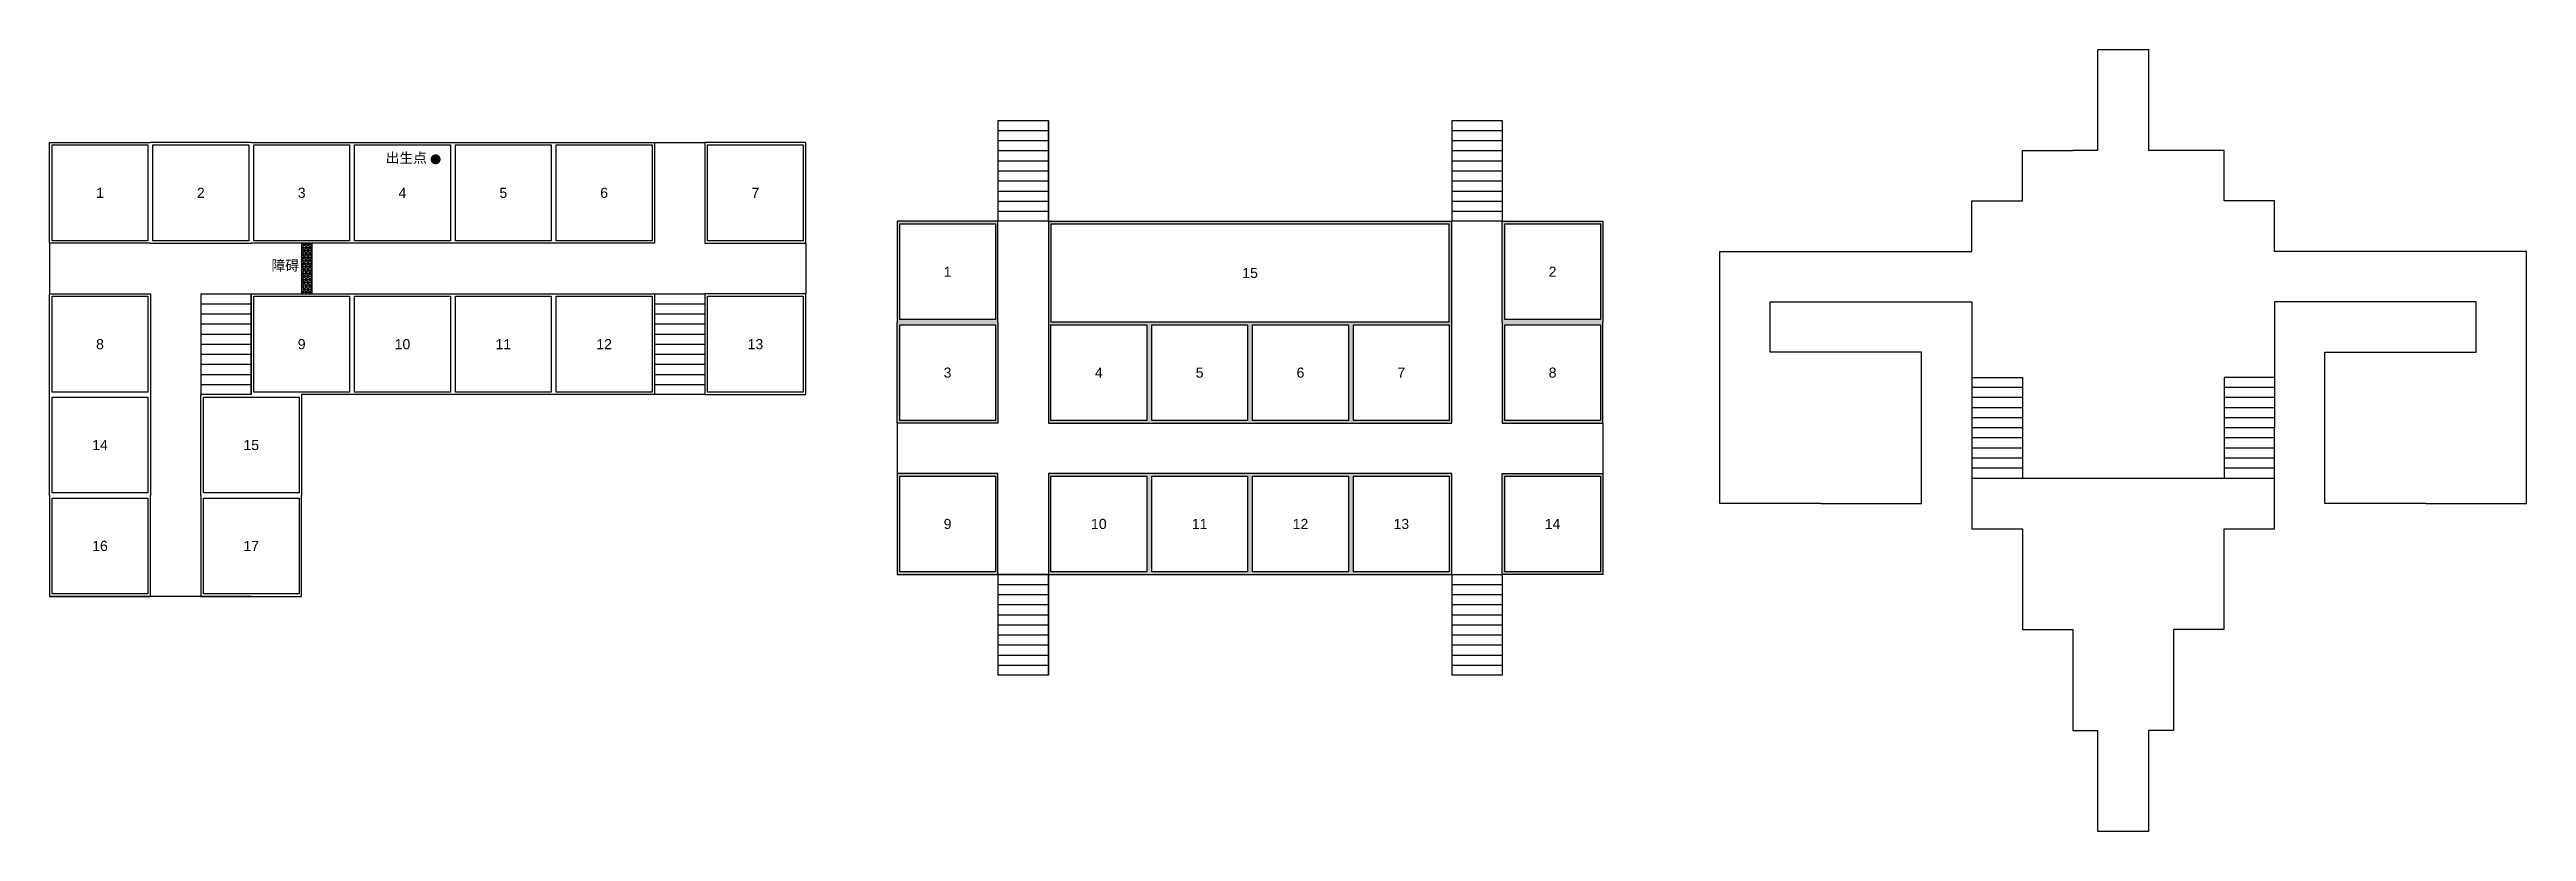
# Model space of a CAD drawing. Header units: millimetres. Extents: x 1663 to 1908, y 1569 to 1646.
import ezdxf
from ezdxf.enums import TextEntityAlignment as Align

# ---------------------------------------------------------------- set-up
doc = ezdxf.new("R2010")
doc.units = ezdxf.units.MM
doc.styles.get("Standard").update_dxf_attribs({"font": 'arial.ttf'})

msp = doc.modelspace()

# ---------------------------------------------------------------- hatches: boundary and pattern name
h = msp.add_hatch(color=1)
h.dxf.hatch_style = 1
h.paths.add_polyline_path([(1700.6, 1635.6, 1), (1701.6, 1635.6, 1)])
h = msp.add_hatch()
h.set_pattern_fill('JIS_STN_1E', color=256, scale=0.5)
h.paths.add_polyline_path([(1756.87, 1619.46), (1756.87, 1629.46), (1746.87, 1629.46), (1746.87, 1619.46), (1746.87, 1609.46), (1756.87, 1609.46)])
h.paths.add_polyline_path([(1756.62, 1619.21), (1756.62, 1609.71), (1747.12, 1609.71), (1747.12, 1619.21)], flags=16)
h.paths.add_polyline_path([(1747.12, 1619.71), (1747.12, 1629.21), (1756.62, 1629.21), (1756.62, 1619.71)], flags=16)
h.paths.add_polyline_path([(1801.87, 1619.46), (1801.87, 1629.46), (1761.87, 1629.46), (1761.87, 1619.46), (1761.87, 1609.46), (1771.87, 1609.46), (1781.87, 1609.46), (1791.87, 1609.46), (1801.87, 1609.46)])
h.paths.add_polyline_path([(1762.12, 1619.21), (1771.62, 1619.21), (1771.62, 1609.71), (1762.12, 1609.71)], flags=16)
h.paths.add_polyline_path([(1762.12, 1619.46), (1762.12, 1629.21), (1801.62, 1629.21), (1801.62, 1619.46)], flags=16)
h.paths.add_polyline_path([(1772.12, 1619.21), (1781.62, 1619.21), (1781.62, 1609.71), (1772.12, 1609.71)], flags=16)
h.paths.add_polyline_path([(1782.12, 1619.21), (1791.62, 1619.21), (1791.62, 1609.71), (1782.12, 1609.71)], flags=16)
h.paths.add_polyline_path([(1792.12, 1619.21), (1801.62, 1619.21), (1801.62, 1609.71), (1792.12, 1609.71)], flags=16)
h.paths.add_polyline_path([(1756.87, 1604.46), (1746.87, 1604.46), (1746.87, 1594.46), (1756.87, 1594.46)])
h.paths.add_polyline_path([(1756.62, 1594.71), (1747.12, 1594.71), (1747.12, 1604.21), (1756.62, 1604.21)], flags=16)
h.paths.add_polyline_path([(1801.87, 1604.46), (1791.87, 1604.46), (1781.87, 1604.46), (1771.87, 1604.46), (1761.87, 1604.46), (1761.87, 1594.46), (1771.87, 1594.46), (1781.87, 1594.46), (1791.87, 1594.46), (1801.87, 1594.46)])
h.paths.add_polyline_path([(1762.12, 1604.21), (1771.62, 1604.21), (1771.62, 1594.71), (1762.12, 1594.71)], flags=16)
h.paths.add_polyline_path([(1772.12, 1604.21), (1781.62, 1604.21), (1781.62, 1594.71), (1772.12, 1594.71)], flags=16)
h.paths.add_polyline_path([(1782.12, 1604.21), (1791.62, 1604.21), (1791.62, 1594.71), (1782.12, 1594.71)], flags=16)
h.paths.add_polyline_path([(1792.12, 1604.21), (1801.62, 1604.21), (1801.62, 1594.71), (1792.12, 1594.71)], flags=16)
h.paths.add_polyline_path([(1816.87, 1604.46), (1806.87, 1604.46), (1806.87, 1594.46), (1816.87, 1594.46)])
h.paths.add_polyline_path([(1816.62, 1604.21), (1816.62, 1594.71), (1807.12, 1594.71), (1807.12, 1604.21)], flags=16)
h.paths.add_polyline_path([(1816.87, 1619.46), (1816.87, 1629.46), (1806.87, 1629.46), (1806.87, 1619.46), (1806.87, 1609.46), (1816.87, 1609.46)])
h.paths.add_polyline_path([(1807.12, 1609.71), (1807.12, 1619.21), (1816.62, 1619.21), (1816.62, 1609.71)], flags=16)
h.paths.add_polyline_path([(1807.12, 1619.71), (1807.12, 1629.21), (1816.62, 1629.21), (1816.62, 1619.71)], flags=16)
h = msp.add_hatch()
h.set_pattern_fill('NET3', color=1, scale=0.1)
h.paths.add_polyline_path([(1687.81, 1622.28), (1688.81, 1622.28), (1688.81, 1627.28), (1687.81, 1627.28)])

# ---------------------------------------------------------------- linework, layer by layer
for p, q in [((1865.96, 1636.48), (1865.96, 1646.48)), ((1865.96, 1646.48), (1870.96, 1646.48)), ((1870.96, 1646.48), (1870.96, 1636.48)), ((1756.87, 1639.46), (1761.87, 1639.46)), ((1756.87, 1639.46), (1756.87, 1629.46)), ((1761.87, 1629.46), (1761.87, 1639.46)), ((1761.87, 1639.46), (1761.87, 1629.46)), ((1761.87, 1639.46), (1761.87, 1629.46)), ((1801.87, 1639.46), (1801.87, 1629.46)), ((1801.87, 1639.46), (1806.87, 1639.46)), ((1806.87, 1639.46), (1806.87, 1629.46)), ((1806.87, 1639.46), (1806.87, 1629.46)), ((1662.81, 1627.28), (1662.81, 1637.28)), ((1662.81, 1637.28), (1672.81, 1637.28)), ((1663.06, 1637.03), (1672.56, 1637.03)), ((1663.06, 1627.53), (1663.06, 1637.03)), ((1672.56, 1637.03), (1672.56, 1627.53)), ((1682.81, 1637.28), (1672.81, 1637.28)), ((1673.06, 1637.03), (1682.56, 1637.03)), ((1673.06, 1627.53), (1673.06, 1637.03)), ((1682.56, 1637.03), (1682.56, 1627.53)), ((1682.81, 1637.28), (1722.81, 1637.28)), ((1683.06, 1637.03), (1692.56, 1637.03)), ((1683.06, 1627.53), (1683.06, 1637.03)), ((1692.56, 1637.03), (1692.56, 1627.53)), ((1693.06, 1637.03), (1702.56, 1637.03)), ((1693.06, 1627.53), (1693.06, 1637.03)), ((1702.56, 1637.03), (1702.56, 1627.53)), ((1703.06, 1637.03), (1712.56, 1637.03)), ((1703.06, 1627.53), (1703.06, 1637.03)), ((1712.56, 1637.03), (1712.56, 1627.53)), ((1713.06, 1637.03), (1722.56, 1637.03)), ((1713.06, 1627.53), (1713.06, 1637.03)), ((1722.56, 1637.03), (1722.56, 1627.53)), ((1722.81, 1637.28), (1722.81, 1627.28)), ((1722.81, 1637.28), (1727.81, 1637.28)), ((1727.81, 1637.28), (1727.81, 1627.28)), ((1737.81, 1637.28), (1727.81, 1637.28)), ((1728.06, 1637.03), (1737.56, 1637.03)), ((1728.06, 1627.53), (1728.06, 1637.03)), ((1737.56, 1637.03), (1737.56, 1627.53)), ((1737.81, 1627.28), (1737.81, 1637.28)), ((1756.87, 1638.46), (1761.87, 1638.46)), ((1756.87, 1637.46), (1761.87, 1637.46)), ((1756.87, 1636.46), (1761.87, 1636.46)), ((1801.87, 1638.46), (1806.87, 1638.46)), ((1801.87, 1637.46), (1806.87, 1637.46)), ((1801.87, 1636.46), (1806.87, 1636.46)), ((1858.46, 1631.48), (1858.46, 1636.48)), ((1858.46, 1636.48), (1863.46, 1636.48)), ((1865.96, 1636.48), (1863.46, 1636.48)), ((1873.46, 1636.48), (1870.96, 1636.48)), ((1878.46, 1636.48), (1873.46, 1636.48)), ((1878.46, 1631.48), (1878.46, 1636.48)), ((1756.87, 1635.46), (1761.87, 1635.46)), ((1756.87, 1634.46), (1761.87, 1634.46)), ((1801.87, 1635.46), (1806.87, 1635.46)), ((1801.87, 1634.46), (1806.87, 1634.46)), ((1756.87, 1633.46), (1761.87, 1633.46)), ((1756.87, 1632.46), (1761.87, 1632.46)), ((1756.87, 1631.46), (1761.87, 1631.46)), ((1801.87, 1633.46), (1806.87, 1633.46)), ((1801.87, 1632.46), (1806.87, 1632.46)), ((1801.87, 1631.46), (1806.87, 1631.46)), ((1853.46, 1626.48), (1853.46, 1631.48)), ((1853.46, 1631.48), (1858.46, 1631.48)), ((1883.46, 1631.48), (1878.46, 1631.48)), ((1883.46, 1626.48), (1883.46, 1631.48)), ((1756.87, 1629.46), (1746.87, 1629.46)), ((1746.87, 1629.46), (1746.87, 1619.46)), ((1747.12, 1629.21), (1756.62, 1629.21)), ((1747.12, 1619.71), (1747.12, 1629.21)), ((1756.62, 1629.21), (1756.62, 1619.71)), ((1756.87, 1630.46), (1761.87, 1630.46)), ((1761.87, 1629.46), (1756.87, 1629.46)), ((1756.87, 1619.46), (1756.87, 1629.46)), ((1761.87, 1629.46), (1801.87, 1629.46)), ((1761.87, 1629.46), (1761.87, 1619.46)), ((1762.12, 1629.21), (1762.12, 1619.46)), ((1762.12, 1629.21), (1801.62, 1629.21)), ((1801.62, 1619.46), (1801.62, 1629.21)), ((1801.87, 1630.46), (1806.87, 1630.46)), ((1806.87, 1629.46), (1801.87, 1629.46)), ((1801.87, 1619.46), (1801.87, 1629.46)), ((1806.87, 1629.46), (1816.87, 1629.46)), ((1806.87, 1619.46), (1806.87, 1629.46)), ((1807.12, 1629.21), (1816.62, 1629.21)), ((1807.12, 1619.71), (1807.12, 1629.21)), ((1816.62, 1629.21), (1816.62, 1619.71)), ((1816.87, 1629.46), (1816.87, 1619.46)), ((1672.81, 1627.28), (1662.81, 1627.28)), ((1662.81, 1627.28), (1662.81, 1622.28)), ((1672.56, 1627.53), (1663.06, 1627.53)), ((1672.81, 1627.28), (1682.81, 1627.28)), ((1682.56, 1627.53), (1673.06, 1627.53)), ((1722.81, 1627.28), (1682.81, 1627.28)), ((1692.56, 1627.53), (1683.06, 1627.53)), ((1702.56, 1627.53), (1693.06, 1627.53)), ((1712.56, 1627.53), (1703.06, 1627.53)), ((1722.56, 1627.53), (1713.06, 1627.53)), ((1727.81, 1627.28), (1737.81, 1627.28)), ((1737.56, 1627.53), (1728.06, 1627.53)), ((1737.81, 1627.28), (1737.81, 1622.28)), ((1828.46, 1601.48), (1828.46, 1626.48)), ((1828.46, 1626.48), (1853.46, 1626.48)), ((1908.46, 1626.48), (1883.46, 1626.48)), ((1908.46, 1601.48), (1908.46, 1626.48)), ((1662.81, 1612.28), (1662.81, 1622.28)), ((1662.81, 1622.28), (1672.81, 1622.28)), ((1663.06, 1622.03), (1672.56, 1622.03)), ((1663.06, 1612.53), (1663.06, 1622.03)), ((1672.56, 1622.03), (1672.56, 1612.53)), ((1672.81, 1622.28), (1672.81, 1612.28)), ((1672.81, 1622.28), (1672.81, 1612.28)), ((1672.81, 1622.28), (1672.81, 1612.28)), ((1677.81, 1622.28), (1682.81, 1622.28)), ((1677.81, 1622.28), (1677.81, 1612.28)), ((1677.81, 1621.28), (1682.81, 1621.28)), ((1682.81, 1622.28), (1722.81, 1622.28)), ((1682.81, 1612.28), (1682.81, 1622.28)), ((1682.81, 1622.28), (1682.81, 1612.28)), ((1682.81, 1622.28), (1682.81, 1612.28)), ((1683.06, 1622.03), (1692.56, 1622.03)), ((1683.06, 1612.53), (1683.06, 1622.03)), ((1692.56, 1622.03), (1692.56, 1612.53)), ((1693.06, 1622.03), (1702.56, 1622.03)), ((1693.06, 1612.53), (1693.06, 1622.03)), ((1702.56, 1622.03), (1702.56, 1612.53)), ((1703.06, 1622.03), (1712.56, 1622.03)), ((1703.06, 1612.53), (1703.06, 1622.03)), ((1712.56, 1622.03), (1712.56, 1612.53)), ((1713.06, 1622.03), (1722.56, 1622.03)), ((1713.06, 1612.53), (1713.06, 1622.03)), ((1722.56, 1622.03), (1722.56, 1612.53)), ((1722.81, 1622.28), (1722.81, 1612.28)), ((1722.81, 1622.28), (1727.81, 1622.28)), ((1722.81, 1621.28), (1727.81, 1621.28)), ((1727.81, 1622.28), (1727.81, 1612.28)), ((1727.81, 1622.28), (1727.81, 1612.28)), ((1737.81, 1622.28), (1727.81, 1622.28)), ((1728.06, 1622.03), (1737.56, 1622.03)), ((1728.06, 1612.53), (1728.06, 1622.03)), ((1737.56, 1622.03), (1737.56, 1612.53)), ((1737.81, 1612.28), (1737.81, 1622.28)), ((1833.46, 1616.48), (1833.46, 1621.48)), ((1833.46, 1621.48), (1853.46, 1621.48)), ((1853.46, 1621.48), (1853.46, 1608.98)), ((1903.46, 1621.48), (1883.46, 1621.48)), ((1883.46, 1621.48), (1883.46, 1608.98)), ((1903.46, 1616.48), (1903.46, 1621.48)), ((1677.81, 1620.28), (1682.81, 1620.28)), ((1677.81, 1619.28), (1682.81, 1619.28)), ((1722.81, 1620.28), (1727.81, 1620.28)), ((1722.81, 1619.28), (1727.81, 1619.28)), ((1746.87, 1609.46), (1746.87, 1619.46)), ((1756.62, 1619.71), (1747.12, 1619.71)), ((1747.12, 1619.21), (1756.62, 1619.21)), ((1747.12, 1609.71), (1747.12, 1619.21)), ((1756.62, 1619.21), (1756.62, 1609.71)), ((1756.87, 1619.46), (1756.87, 1609.46)), ((1761.87, 1619.46), (1761.87, 1609.46)), ((1801.62, 1619.46), (1762.12, 1619.46)), ((1762.12, 1619.21), (1771.62, 1619.21)), ((1762.12, 1609.71), (1762.12, 1619.21)), ((1771.62, 1619.21), (1771.62, 1609.71)), ((1772.12, 1619.21), (1781.62, 1619.21)), ((1772.12, 1609.71), (1772.12, 1619.21)), ((1781.62, 1619.21), (1781.62, 1609.71)), ((1782.12, 1619.21), (1791.62, 1619.21)), ((1782.12, 1609.71), (1782.12, 1619.21)), ((1791.62, 1619.21), (1791.62, 1609.71)), ((1792.12, 1619.21), (1801.62, 1619.21)), ((1792.12, 1609.71), (1792.12, 1619.21)), ((1801.62, 1619.21), (1801.62, 1609.71)), ((1801.87, 1609.46), (1801.87, 1619.46)), ((1806.87, 1619.46), (1806.87, 1609.46)), ((1816.62, 1619.71), (1807.12, 1619.71)), ((1807.12, 1619.21), (1816.62, 1619.21)), ((1807.12, 1609.71), (1807.12, 1619.21)), ((1816.62, 1619.21), (1816.62, 1609.71)), ((1816.87, 1609.46), (1816.87, 1619.46)), ((1677.81, 1618.28), (1682.81, 1618.28)), ((1677.81, 1617.28), (1682.81, 1617.28)), ((1722.81, 1618.28), (1727.81, 1618.28)), ((1722.81, 1617.28), (1727.81, 1617.28)), ((1848.46, 1616.48), (1833.46, 1616.48)), ((1848.46, 1601.48), (1848.46, 1616.48)), ((1888.46, 1601.48), (1888.46, 1616.48)), ((1888.46, 1616.48), (1903.46, 1616.48)), ((1677.81, 1616.28), (1682.81, 1616.28)), ((1677.81, 1615.28), (1682.81, 1615.28)), ((1677.81, 1614.28), (1682.81, 1614.28)), ((1722.81, 1616.28), (1727.81, 1616.28)), ((1722.81, 1615.28), (1727.81, 1615.28)), ((1722.81, 1614.28), (1727.81, 1614.28)), ((1853.46, 1613.98), (1858.46, 1613.98)), ((1858.46, 1613.98), (1858.46, 1603.98)), ((1883.46, 1613.98), (1878.46, 1613.98)), ((1878.46, 1613.98), (1878.46, 1603.98)), ((1662.81, 1602.28), (1662.81, 1612.28)), ((1672.56, 1612.53), (1663.06, 1612.53)), ((1663.06, 1612.03), (1672.56, 1612.03)), ((1663.06, 1602.53), (1663.06, 1612.03)), ((1672.56, 1612.03), (1672.56, 1602.53)), ((1672.81, 1612.28), (1672.81, 1602.28)), ((1677.81, 1613.28), (1682.81, 1613.28)), ((1682.81, 1612.28), (1677.81, 1612.28)), ((1677.81, 1602.28), (1677.81, 1612.28)), ((1678.06, 1612.03), (1687.56, 1612.03)), ((1678.06, 1602.53), (1678.06, 1612.03)), ((1692.56, 1612.53), (1683.06, 1612.53)), ((1687.56, 1612.03), (1687.56, 1602.53)), ((1722.81, 1612.28), (1687.81, 1612.28)), ((1687.81, 1612.28), (1687.81, 1602.28)), ((1702.56, 1612.53), (1693.06, 1612.53)), ((1712.56, 1612.53), (1703.06, 1612.53)), ((1722.56, 1612.53), (1713.06, 1612.53)), ((1722.81, 1613.28), (1727.81, 1613.28)), ((1727.81, 1612.28), (1722.81, 1612.28)), ((1727.81, 1612.28), (1737.81, 1612.28)), ((1737.56, 1612.53), (1728.06, 1612.53)), ((1858.46, 1612.98), (1853.46, 1612.98)), ((1858.46, 1611.98), (1853.46, 1611.98)), ((1883.46, 1612.98), (1878.46, 1612.98)), ((1883.46, 1611.98), (1878.46, 1611.98)), ((1756.87, 1609.46), (1746.87, 1609.46)), ((1746.87, 1609.46), (1746.87, 1604.46)), ((1756.62, 1609.71), (1747.12, 1609.71)), ((1761.87, 1609.46), (1771.87, 1609.46)), ((1771.62, 1609.71), (1762.12, 1609.71)), ((1771.87, 1609.46), (1781.87, 1609.46)), ((1781.62, 1609.71), (1772.12, 1609.71)), ((1781.87, 1609.46), (1791.87, 1609.46)), ((1791.62, 1609.71), (1782.12, 1609.71)), ((1791.87, 1609.46), (1801.87, 1609.46)), ((1801.62, 1609.71), (1792.12, 1609.71)), ((1806.87, 1609.46), (1816.87, 1609.46)), ((1816.62, 1609.71), (1807.12, 1609.71)), ((1816.87, 1609.46), (1816.87, 1604.46)), ((1858.46, 1610.98), (1853.46, 1610.98)), ((1858.46, 1609.98), (1853.46, 1609.98)), ((1883.46, 1610.98), (1878.46, 1610.98)), ((1883.46, 1609.98), (1878.46, 1609.98)), ((1853.46, 1608.98), (1853.46, 1598.98)), ((1858.46, 1608.98), (1853.46, 1608.98)), ((1858.46, 1607.98), (1853.46, 1607.98)), ((1858.46, 1606.98), (1853.46, 1606.98)), ((1883.46, 1608.98), (1878.46, 1608.98)), ((1883.46, 1607.98), (1878.46, 1607.98)), ((1883.46, 1606.98), (1878.46, 1606.98)), ((1883.46, 1598.98), (1883.46, 1608.98)), ((1756.87, 1604.46), (1746.87, 1604.46)), ((1746.87, 1604.46), (1746.87, 1594.46)), ((1747.12, 1604.21), (1756.62, 1604.21)), ((1747.12, 1594.71), (1747.12, 1604.21)), ((1756.62, 1604.21), (1756.62, 1594.71)), ((1756.87, 1594.46), (1756.87, 1604.46)), ((1761.87, 1604.46), (1761.87, 1594.46)), ((1771.87, 1604.46), (1761.87, 1604.46)), ((1762.12, 1604.21), (1771.62, 1604.21)), ((1762.12, 1594.71), (1762.12, 1604.21)), ((1771.62, 1604.21), (1771.62, 1594.71)), ((1781.87, 1604.46), (1771.87, 1604.46)), ((1772.12, 1604.21), (1781.62, 1604.21)), ((1772.12, 1594.71), (1772.12, 1604.21)), ((1781.62, 1604.21), (1781.62, 1594.71)), ((1791.87, 1604.46), (1781.87, 1604.46)), ((1782.12, 1604.21), (1791.62, 1604.21)), ((1782.12, 1594.71), (1782.12, 1604.21)), ((1791.62, 1604.21), (1791.62, 1594.71)), ((1801.87, 1604.46), (1791.87, 1604.46)), ((1792.12, 1604.21), (1801.62, 1604.21)), ((1792.12, 1594.71), (1792.12, 1604.21)), ((1801.62, 1604.21), (1801.62, 1594.71)), ((1801.87, 1594.46), (1801.87, 1604.46)), ((1806.87, 1594.46), (1806.87, 1604.46)), ((1806.87, 1604.46), (1816.87, 1604.46)), ((1807.12, 1604.21), (1816.62, 1604.21)), ((1807.12, 1594.71), (1807.12, 1604.21)), ((1816.62, 1604.21), (1816.62, 1594.71)), ((1816.87, 1604.46), (1816.87, 1594.46)), ((1858.46, 1605.98), (1853.46, 1605.98)), ((1858.46, 1604.98), (1853.46, 1604.98)), ((1883.46, 1605.98), (1878.46, 1605.98)), ((1883.46, 1604.98), (1878.46, 1604.98)), ((1662.81, 1602.28), (1662.81, 1592.28)), ((1672.56, 1602.53), (1663.06, 1602.53)), ((1663.06, 1602.03), (1672.56, 1602.03)), ((1663.06, 1592.53), (1663.06, 1602.03)), ((1672.56, 1602.03), (1672.56, 1592.53)), ((1672.81, 1592.28), (1672.81, 1602.28)), ((1677.81, 1602.28), (1677.81, 1592.28)), ((1687.56, 1602.53), (1678.06, 1602.53)), ((1678.06, 1602.03), (1687.56, 1602.03)), ((1678.06, 1592.53), (1678.06, 1602.03)), ((1687.56, 1602.03), (1687.56, 1592.53)), ((1687.81, 1592.28), (1687.81, 1602.28)), ((1853.46, 1603.98), (1883.46, 1603.98)), ((1838.46, 1601.48), (1828.46, 1601.48)), ((1838.46, 1601.48), (1843.46, 1601.48)), ((1843.46, 1601.48), (1848.46, 1601.48)), ((1893.46, 1601.48), (1888.46, 1601.48)), ((1898.46, 1601.48), (1893.46, 1601.48)), ((1898.46, 1601.48), (1908.46, 1601.48)), ((1853.46, 1598.98), (1858.46, 1598.98)), ((1858.46, 1598.98), (1858.46, 1588.98)), ((1878.46, 1598.98), (1883.46, 1598.98)), ((1878.46, 1588.98), (1878.46, 1598.98)), ((1746.87, 1594.46), (1756.87, 1594.46)), ((1756.62, 1594.71), (1747.12, 1594.71)), ((1761.87, 1594.46), (1756.87, 1594.46)), ((1756.87, 1594.46), (1761.87, 1594.46)), ((1756.87, 1594.46), (1756.87, 1584.46)), ((1761.87, 1594.46), (1771.87, 1594.46)), ((1761.87, 1584.46), (1761.87, 1594.46)), ((1761.87, 1594.46), (1761.87, 1584.46)), ((1761.87, 1594.46), (1761.87, 1584.46)), ((1771.62, 1594.71), (1762.12, 1594.71)), ((1771.87, 1594.46), (1781.87, 1594.46)), ((1781.62, 1594.71), (1772.12, 1594.71)), ((1781.87, 1594.46), (1791.87, 1594.46)), ((1791.62, 1594.71), (1782.12, 1594.71)), ((1791.87, 1594.46), (1801.87, 1594.46)), ((1801.62, 1594.71), (1792.12, 1594.71)), ((1801.87, 1594.46), (1806.87, 1594.46)), ((1801.87, 1594.46), (1801.87, 1584.46)), ((1801.87, 1594.46), (1806.87, 1594.46)), ((1816.87, 1594.46), (1806.87, 1594.46)), ((1806.87, 1594.46), (1806.87, 1584.46)), ((1806.87, 1594.46), (1806.87, 1584.46)), ((1816.62, 1594.71), (1807.12, 1594.71)), ((1672.81, 1592.28), (1662.81, 1592.28)), ((1662.81, 1592.28), (1672.81, 1592.28)), ((1672.56, 1592.53), (1663.06, 1592.53)), ((1677.81, 1592.28), (1672.81, 1592.28)), ((1682.81, 1592.28), (1677.81, 1592.28)), ((1677.81, 1592.28), (1687.81, 1592.28)), ((1687.56, 1592.53), (1678.06, 1592.53)), ((1756.87, 1593.46), (1761.87, 1593.46)), ((1756.87, 1592.46), (1761.87, 1592.46)), ((1801.87, 1593.46), (1806.87, 1593.46)), ((1801.87, 1592.46), (1806.87, 1592.46)), ((1756.87, 1591.46), (1761.87, 1591.46)), ((1756.87, 1590.46), (1761.87, 1590.46)), ((1756.87, 1589.46), (1761.87, 1589.46)), ((1801.87, 1591.46), (1806.87, 1591.46)), ((1801.87, 1590.46), (1806.87, 1590.46)), ((1801.87, 1589.46), (1806.87, 1589.46)), ((1756.87, 1588.46), (1761.87, 1588.46)), ((1756.87, 1587.46), (1761.87, 1587.46)), ((1801.87, 1588.46), (1806.87, 1588.46)), ((1801.87, 1587.46), (1806.87, 1587.46)), ((1858.46, 1588.98), (1863.46, 1588.98)), ((1863.46, 1588.98), (1863.46, 1578.98)), ((1878.46, 1588.98), (1873.46, 1588.98)), ((1873.46, 1588.98), (1873.46, 1578.98)), ((1756.87, 1586.46), (1761.87, 1586.46)), ((1756.87, 1585.46), (1761.87, 1585.46)), ((1761.87, 1584.46), (1756.87, 1584.46)), ((1801.87, 1586.46), (1806.87, 1586.46)), ((1801.87, 1585.46), (1806.87, 1585.46)), ((1806.87, 1584.46), (1801.87, 1584.46)), ((1863.46, 1578.98), (1865.96, 1578.98)), ((1865.96, 1568.98), (1865.96, 1578.98)), ((1873.46, 1578.98), (1870.96, 1578.98)), ((1870.96, 1578.98), (1870.96, 1568.98)), ((1870.96, 1568.98), (1865.96, 1568.98))]:
    msp.add_line(p, q)
at = {"color": 1}
for p, q in [((1687.81, 1627.28), (1687.81, 1622.28)), ((1688.81, 1627.28), (1688.81, 1622.28))]:
    msp.add_line(p, q, dxfattribs=at)

# ---------------------------------------------------------------- texts
for s, p in [('出生点', (1698.19, 1635.75)), ('1', (1667.81, 1632.28)), ('2', (1677.81, 1632.28)), ('3', (1687.81, 1632.28)), ('4', (1697.81, 1632.28)), ('5', (1707.81, 1632.28)), ('6', (1717.81, 1632.28)), ('7', (1732.81, 1632.28)), ('障碍', (1686.19, 1625.08)), ('1', (1751.87, 1624.46)), ('15', (1781.87, 1624.34)), ('2', (1811.87, 1624.46)), ('8', (1667.81, 1617.28)), ('9', (1687.81, 1617.28)), ('10', (1697.81, 1617.28)), ('11', (1707.81, 1617.28)), ('12', (1717.81, 1617.28)), ('13', (1732.81, 1617.28)), ('3', (1751.87, 1614.46)), ('4', (1766.87, 1614.46)), ('5', (1776.87, 1614.46)), ('6', (1786.87, 1614.46)), ('7', (1796.87, 1614.46)), ('8', (1811.87, 1614.46)), ('14', (1667.81, 1607.28)), ('15', (1682.81, 1607.28)), ('9', (1751.87, 1599.46)), ('10', (1766.87, 1599.46)), ('11', (1776.87, 1599.46)), ('12', (1786.87, 1599.46)), ('13', (1796.87, 1599.46)), ('14', (1811.87, 1599.46)), ('16', (1667.81, 1597.28)), ('17', (1682.81, 1597.28))]:
    msp.add_text(s, height=1, dxfattribs=at).set_placement(p, align=Align.MIDDLE_CENTER)

doc.saveas('drawing.dxf')
